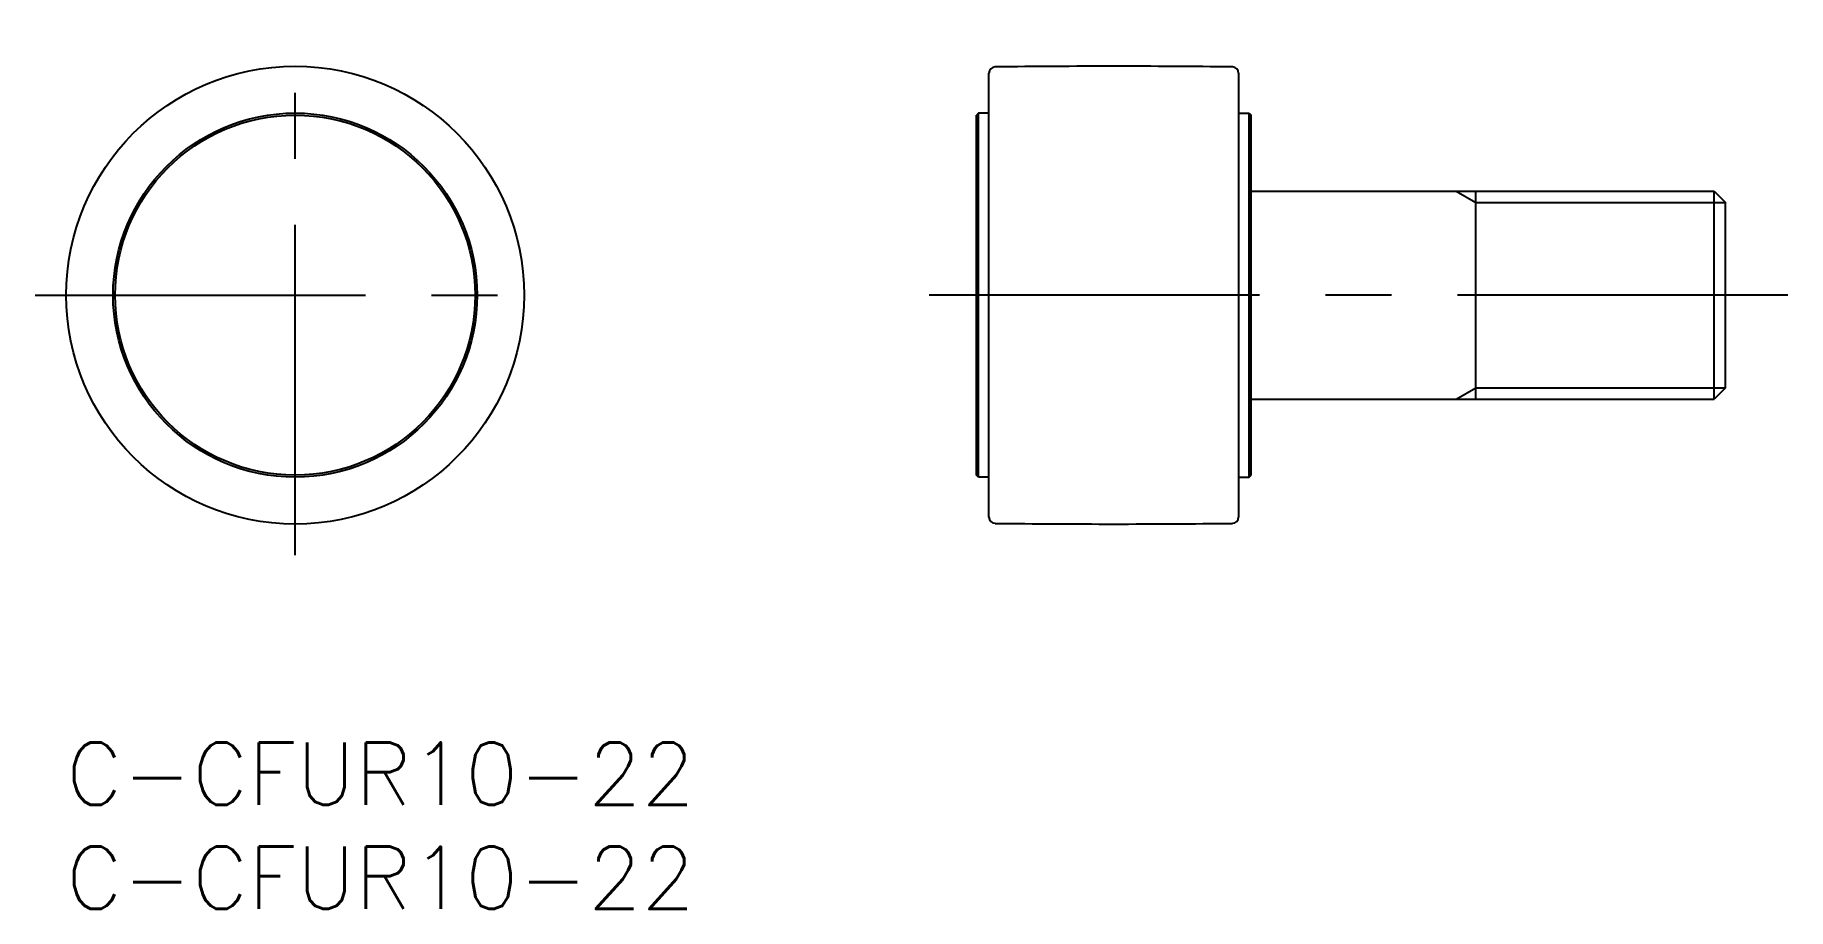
# Model space of a CAD drawing. Extents: x -1.5 to 82.7, y -8 to 34.
import ezdxf

# ---------------------------------------------------------------- set-up
doc = ezdxf.new("R2010")
doc.units = 0
doc.header["$LTSCALE"] = 0.5
doc.linetypes.add('CENTER', pattern=[50.8, 31.75, -6.35, 6.35, -6.35])
for name, color, linetype in [('MSM_CENTER', 1, 'CENTER'), ('MSM_CONTINUOUS', 7, 'CONTINUOUS'), ('MSM_NARROW', 5, 'CONTINUOUS'), ('MSM_PART_NUMBER', 7, 'CONTINUOUS')]:
    doc.layers.add(name, color=color, linetype=linetype)
doc.styles.get("Standard").update_dxf_attribs({"font": 'txt.shx', "height": 2, "bigfont": 'bigfont.shx'})

# ---------------------------------------------------------------- blocks, each defined once
blk = doc.blocks.new('*U15')
at = {"layer": 'MSM_PART_NUMBER'}
blk.add_text('C-CFUR10-22', height=3, dxfattribs=at).set_placement((0, -3))
blk = doc.blocks.new('*U16')
at = {"layer": 'MSM_PART_NUMBER'}
blk.add_text('C-CFUR10-22', height=3, dxfattribs=at).set_placement((0, -8))

msp = doc.modelspace()

# ---------------------------------------------------------------- linework, layer by layer
at = {"layer": 'MSM_CENTER'}
for p, q in [((11, 9), (11, 34)), ((-1.5, 21.5), (23.5, 21.5)), ((82.743, 21.5), (40.743, 21.5))]:
    msp.add_line(p, q, dxfattribs=at)
at = {"layer": 'MSM_CONTINUOUS'}
for p, q in [((44.343, 10.833), (44.343, 32.167)), ((56.343, 32.167), (56.343, 10.833)), ((43.843, 30.25), (43.743, 30.15)), ((43.743, 12.85), (43.743, 30.15)), ((44.343, 30.25), (43.843, 30.25)), ((43.843, 12.75), (43.843, 30.25)), ((56.343, 30.25), (56.843, 30.25)), ((56.843, 30.25), (56.943, 30.15)), ((56.843, 12.75), (56.843, 30.25)), ((56.943, 12.85), (56.943, 30.15)), ((56.943, 26.5), (79.202, 26.5)), ((67.743, 16.5), (67.743, 26.5)), ((79.202, 16.5), (79.202, 26.5)), ((79.202, 26.5), (79.743, 25.959)), ((79.743, 17.042), (79.743, 25.959)), ((79.743, 17.042), (79.202, 16.5)), ((56.943, 16.5), (79.202, 16.5)), ((43.843, 12.75), (43.743, 12.85)), ((44.343, 12.75), (43.843, 12.75)), ((56.343, 12.75), (56.843, 12.75)), ((56.843, 12.75), (56.943, 12.85))]:
    msp.add_line(p, q, dxfattribs=at)
for radius in [11, 8.75, 8.65]:
    msp.add_circle((11, 21.5), radius, dxfattribs=at)
for centre, radius, start, end in [((44.643, 32.167), 0.3, 90.65358, 180), ((50.343, -467.5), 500, 89.34642, 90.65358), ((56.043, 32.167), 0.3, 0, 89.34642), ((44.643, 10.833), 0.3, 180, 269.34642), ((50.343, 510.5), 500, 269.34642, 270.65358), ((56.043, 10.833), 0.3, 270.65358, 0)]:
    msp.add_arc(centre, radius, start, end, dxfattribs=at)
at = {"layer": 'MSM_NARROW'}
for p, q in [((66.805, 26.5), (67.743, 25.959)), ((67.743, 25.959), (79.743, 25.959)), ((66.805, 16.5), (67.743, 17.042)), ((67.743, 17.042), (79.743, 17.042))]:
    msp.add_line(p, q, dxfattribs=at)

# ---------------------------------------------------------------- block references
at = {"layer": 'MSM_CONTINUOUS'}
for name in ['*U15', '*U16']:
    msp.add_blockref(name, (0, 0), dxfattribs=at)

doc.saveas('drawing.dxf')
